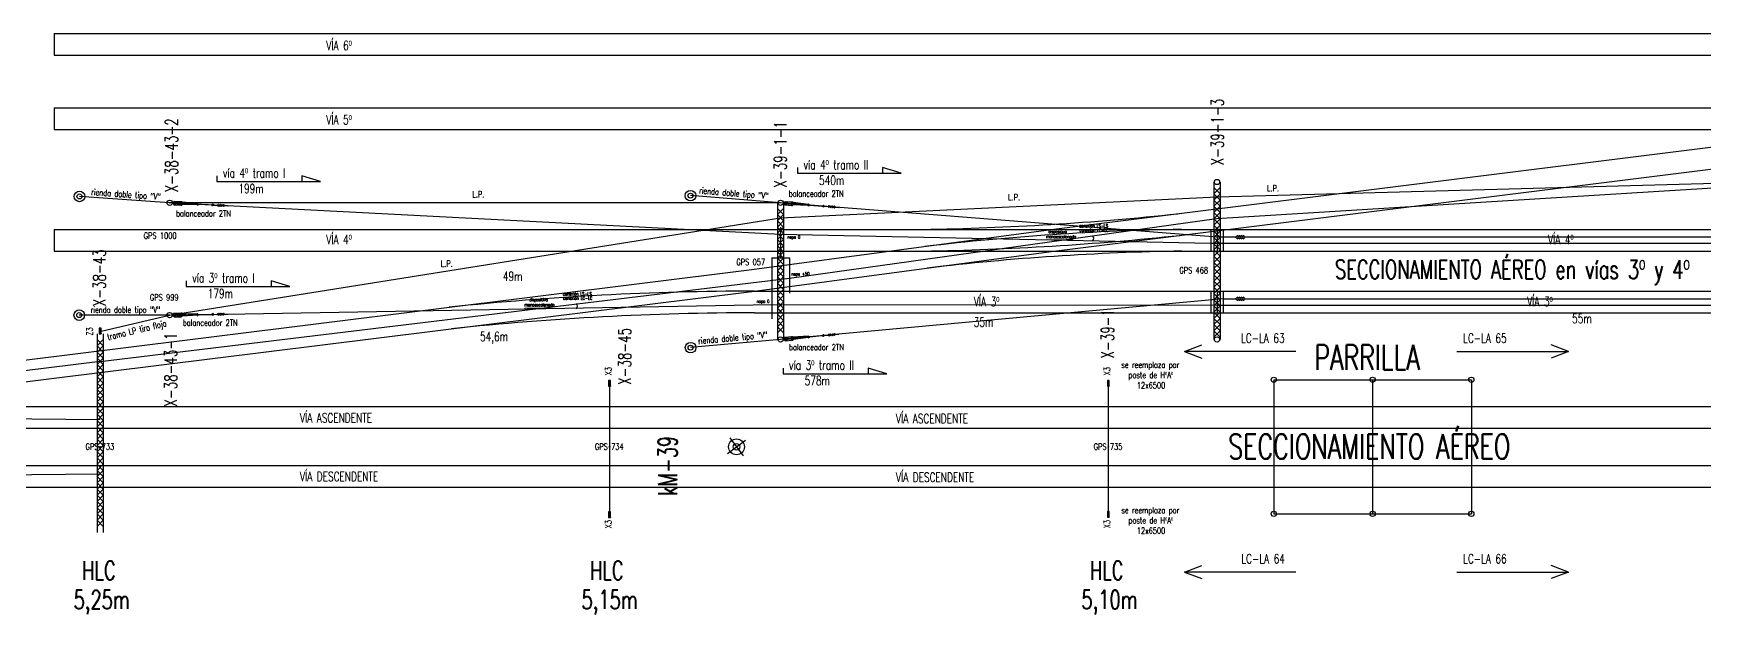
# Model space of a CAD drawing. Header units: millimetres. Extents: x 177 to 1227, y 1625 to 1695.
# Drawn here: x 396 to 529.9, y 1635.1 to 1681.7 of the extents above; entities that cross this region are included whole.
import ezdxf

# ---------------------------------------------------------------- set-up
doc = ezdxf.new("R2010")
doc.units = ezdxf.units.MM
doc.layers.add('02 L d C', color=7, linetype='Continuous', lineweight=5)
doc.layers.add('Textos catenaria', color=7, linetype='Continuous')
doc.styles.add('SIMPLEX', font='simplex.shx', dxfattribs={"width": 0.75})
doc.linetypes.add('ZIGZAG', pattern='A,0.00254,-5.08,[131,ltypeshp.shx,S=5.08,R=0,X=-5.08,Y=0],-10.16,[131,ltypeshp.shx,S=5.08,R=180,X=5.08,Y=0],-5.08', length=20.32254)

# ---------------------------------------------------------------- blocks, each defined once
blk = doc.blocks.new('mojón kilométrico')
for p, q in [((-0.91, 0), (0.91, 0)), ((0, 0.91), (0, -0.91))]:
    blk.add_line(p, q)
for radius in [0.639, 0.269]:
    blk.add_circle((0, 0), radius)
blk = doc.blocks.new('balanceador de contrapesos')
at = {"color": 3}
for p, q in [((0.21, 0), (0.23, 0)), ((0.26, 0.03), (0.23, 0)), ((0.23, 0), (0.26, -0.03)), ((0.26, 0.05), (0.26, -0.05)), ((0.26, 0.05), (0.55, 0.05)), ((0.35, 0.14), (0.28, 0.05)), ((0.31, 0.05), (0.31, -0.05)), ((0.35, 0.14), (0.93, 0.15)), ((0.35, 0.14), (0.35, 0.05)), ((0.35, 0.05), (0.48, 0.13)), ((0.48, 0.13), (0.53, 0.13)), ((0.55, 0.05), (0.55, -0.05)), ((0.6, 0.04), (0.6, -0.04)), ((0.6, 0.04), (1.26, 0.04)), ((0.6, 0), (1.26, 0)), ((0.86, 0.11), (0.86, 0.04)), ((0.86, 0.11), (1, 0.11)), ((0.86, 0.1), (1, 0.06)), ((0.93, 0.19), (0.93, -0.19)), ((1, 0.11), (1, 0.04)), ((2.23, 0.05), (1, 0.09)), ((1.26, 0.04), (1.26, -0.04)), ((2.21, 0.04), (2.21, -0.04)), ((2.25, 0.04), (2.25, -0.04)), ((2.25, 0.02), (2.36, 0.02)), ((2.32, 0.02), (2.36, 0.02)), ((2.32, 0.02), (2.32, -0.02)), ((2.34, 0), (3.35, 0)), ((2.35, 0.03), (2.35, -0.03)), ((2.36, 0.02), (2.36, 0.02)), ((3.35, 0.01), (3.38, 0.01)), ((3.4, 0.03), (3.43, 0.03)), ((3.48, 0.06), (3.48, -0.06)), ((3.5, 0), (3.48, 0)), ((3.49, 0.01), (3.5, 0.01)), ((3.5, 0.01), (3.5, 0)), ((3.5, 0), (3.8, 0)), ((3.5, -0.01), (3.5, 0)), ((3.79, 0.01), (3.82, 0.01)), ((3.85, 0.03), (3.88, 0.03)), ((3.93, 0.06), (3.93, -0.06)), ((3.94, 0), (3.93, 0)), ((3.94, 0.01), (3.97, 0.01)), ((3.99, 0.03), (4.02, 0.03)), ((4.07, 0.06), (4.07, -0.06)), ((4.09, 0), (4.07, 0)), ((4.08, 0.01), (4.12, 0.01)), ((4.14, 0.03), (4.17, 0.03)), ((4.22, 0.06), (4.22, -0.06)), ((4.23, 0), (4.22, 0)), ((4.23, 0.01), (4.26, 0.01)), ((4.28, 0.03), (4.31, 0.03)), ((4.36, 0.06), (4.36, -0.06)), ((4.38, 0), (4.36, 0)), ((4.38, 0.01), (4.38, 0.01)), ((4.38, 0.01), (4.38, -0.01)), ((4.39, 0.01), (4.38, 0.01)), ((4.38, 0), (4.68, 0)), ((4.68, 0.01), (4.68, 0.01)), ((4.68, 0.01), (4.68, -0.01)), ((4.68, 0), (4.7, 0)), ((0.26, -0.05), (0.55, -0.05)), ((0.28, -0.05), (0.35, -0.14)), ((0.35, -0.05), (0.35, -0.14)), ((0.35, -0.05), (0.48, -0.13)), ((0.35, -0.14), (0.93, -0.15)), ((0.48, -0.13), (0.53, -0.13)), ((0.6, -0.04), (1.26, -0.04)), ((0.86, -0.04), (0.86, -0.11)), ((0.86, -0.1), (1, -0.06)), ((0.86, -0.11), (1, -0.11)), ((1, -0.04), (1, -0.11)), ((2.23, -0.05), (1, -0.09)), ((2.25, -0.02), (2.36, -0.02)), ((2.32, -0.02), (2.36, -0.02)), ((2.36, -0.02), (2.36, -0.02)), ((3.35, -0.01), (3.38, -0.01)), ((3.4, -0.03), (3.43, -0.03)), ((3.49, -0.01), (3.5, -0.01)), ((3.79, -0.01), (3.82, -0.01)), ((3.85, -0.03), (3.88, -0.03)), ((3.94, -0.01), (3.97, -0.01)), ((3.99, -0.03), (4.02, -0.03)), ((4.08, -0.01), (4.12, -0.01)), ((4.14, -0.03), (4.17, -0.03)), ((4.23, -0.01), (4.26, -0.01)), ((4.28, -0.03), (4.31, -0.03)), ((4.38, -0.01), (4.38, -0.01)), ((4.39, -0.01), (4.38, -0.01)), ((4.68, -0.01), (4.68, -0.01))]:
    blk.add_line(p, q, dxfattribs=at)
for points in [[(0.48, 0.12), (0.53, 0.12), (0.53, 0.06), (0.48, 0.06)], [(0.48, -0.12), (0.53, -0.12), (0.53, -0.06), (0.48, -0.06)]]:
    blk.add_lwpolyline(points, close=True, dxfattribs=at)
blk.add_circle((0, 0), 0.00196, dxfattribs=at)
for centre, radius, start, end in [((2.23, 0.04), 0.024, 0, 180), ((3.42, 0), 0.038, 114.8234, 176.745), ((3.49, 0), 0.0739, 135.7092, 176.4518), ((3.49, 0), 0.0672, 96.0093, 133.3639), ((3.86, 0), 0.038, 114.8234, 176.745), ((3.94, 0), 0.0739, 135.7092, 176.4518), ((3.93, 0), 0.0672, 96.0093, 133.3639), ((4.01, 0), 0.038, 114.8234, 176.745), ((4.09, 0), 0.0739, 135.7092, 176.4518), ((4.08, 0), 0.0672, 96.0093, 133.3639), ((4.15, 0), 0.038, 114.8234, 176.745), ((4.23, 0), 0.0739, 135.7092, 176.4518), ((4.23, 0), 0.0672, 96.0093, 133.3639), ((4.3, 0), 0.038, 114.8234, 176.745), ((4.38, 0), 0.0739, 135.7092, 176.4518), ((4.37, 0), 0.0672, 96.0093, 133.3639), ((2.23, -0.04), 0.024, 180, 0), ((3.42, 0), 0.038, 183.255, 245.1766), ((3.49, 0), 0.0739, 183.5482, 224.2908), ((3.49, 0), 0.0672, 226.6361, 263.9907), ((3.86, 0), 0.038, 183.255, 245.1766), ((3.94, 0), 0.0739, 183.5482, 224.2908), ((3.93, 0), 0.0672, 226.6361, 263.9907), ((4.01, 0), 0.038, 183.255, 245.1766), ((4.09, 0), 0.0739, 183.5482, 224.2908), ((4.08, 0), 0.0672, 226.6361, 263.9907), ((4.15, 0), 0.038, 183.255, 245.1766), ((4.23, 0), 0.0739, 183.5482, 224.2908), ((4.23, 0), 0.0672, 226.6361, 263.9907), ((4.3, 0), 0.038, 183.255, 245.1766), ((4.38, 0), 0.0739, 183.5482, 224.2908), ((4.37, 0), 0.0672, 226.6361, 263.9907)]:
    blk.add_arc(centre, radius, start, end, dxfattribs=at)
blk = doc.blocks.new('biescalonado')
at = {"color": 4}
for p, q in [((0.03, 0.04), (0, 0)), ((1.7, -1.06), (1.67, -1.1))]:
    blk.add_line(p, q, dxfattribs=at)
at = {"color": 4, "const_width": 0.0125}
for points in [[(-0.01, 0, 1), (0.01, 0, 1)], [(1.66, -1.1, 1), (1.67, -1.1, 1)]]:
    blk.add_lwpolyline(points, format="xyb", close=True, dxfattribs=at)
at = {"layer": '02 L d C', "color": 4}
blk.add_line((0.03, 0.04), (1.7, -1.06), dxfattribs=at)

msp = doc.modelspace()

# ---------------------------------------------------------------- hatches: boundary and pattern name
for points in [[(401.256, 1657.611), (401.396, 1657.611), (401.396, 1658.071), (401.256, 1658.071)], [(442.106, 1653.42), (442.246, 1653.42), (442.246, 1653.88), (442.106, 1653.88)], [(482.106, 1653.42), (482.246, 1653.42), (482.246, 1653.88), (482.106, 1653.88)], [(442.106, 1642.88), (442.246, 1642.88), (442.246, 1643.34), (442.106, 1643.34)], [(482.106, 1642.89), (482.246, 1642.89), (482.246, 1643.35), (482.106, 1643.35)]]:
    msp.add_hatch(color=256).paths.add_polyline_path(points)

# ---------------------------------------------------------------- linework, layer by layer
at = {"color": 8}
for p, q in [((397.637, 1681.74), (397.637, 1680)), ((397.637, 1681.74), (1092.606, 1681.74)), ((397.637, 1680), (1092.606, 1680)), ((397.637, 1675.77), (1092.606, 1675.77)), ((397.637, 1675.77), (397.637, 1674.03)), ((397.637, 1674.03), (1092.606, 1674.03)), ((397.637, 1666), (1071.484, 1666)), ((397.637, 1666), (397.637, 1664.26)), ((397.637, 1664.26), (1071.484, 1664.26)), ((453.816, 1661.05), (1045.484, 1661.05)), ((453.816, 1659.31), (1045.484, 1659.31)), ((442.176, 1653.42), (442.176, 1643.34)), ((482.176, 1653.42), (482.176, 1643.35)), ((177.441, 1651.79), (1227.107, 1651.79)), ((177.441, 1650.05), (1227.107, 1650.05)), ((177.441, 1647.05), (1227.107, 1647.05)), ((177.441, 1645.31), (1227.107, 1645.31))]:
    msp.add_line(p, q, dxfattribs=at)
for p, q in [((477.6, 1665.987), (555.7, 1675.757)), ((477.816, 1664.26), (555.916, 1674.03)), ((457.25, 1670.962), (457.25, 1670.507)), ((457.25, 1670.507), (465.574, 1670.507)), ((465.574, 1670.507), (464.066, 1670.962)), ((464.066, 1670.962), (464.066, 1670.507)), ((410.681, 1670.294), (410.681, 1669.84)), ((410.681, 1669.84), (419.004, 1669.84)), ((419.004, 1669.84), (417.497, 1670.294)), ((417.497, 1670.294), (417.497, 1669.84)), ((406.898, 1668.14), (399.666, 1668.649)), ((455.898, 1668.14), (448.67, 1668.713)), ((453.586, 1662.775), (477.586, 1665.985)), ((478.302, 1665.179), (478.301, 1665.129)), ((490.398, 1666), (490.398, 1664.26)), ((490.898, 1666), (490.898, 1664.26)), ((491.398, 1666), (491.398, 1664.26)), ((453.816, 1661.05), (477.816, 1664.26)), ((379.202, 1653.517), (453.602, 1662.777)), ((379.416, 1651.79), (453.816, 1661.05)), ((408.222, 1661.868), (408.222, 1661.414)), ((408.222, 1661.414), (416.546, 1661.414)), ((416.546, 1661.414), (415.038, 1661.868)), ((415.038, 1661.868), (415.038, 1661.414)), ((490.398, 1661.05), (490.398, 1659.31)), ((490.898, 1661.05), (490.898, 1659.31)), ((491.398, 1661.05), (491.398, 1659.31)), ((436.375, 1659.695), (436.376, 1659.645)), ((406.898, 1659.121), (399.648, 1659.121)), ((401.256, 1658.071), (401.256, 1657.611)), ((401.396, 1658.071), (401.256, 1658.071)), ((401.256, 1658.071), (401.396, 1657.611)), ((401.256, 1657.611), (401.396, 1657.611)), ((401.396, 1657.611), (401.396, 1658.071)), ((455.898, 1657.17), (448.678, 1656.51)), ((456.095, 1654.875), (456.095, 1654.421)), ((456.095, 1654.421), (464.418, 1654.421)), ((464.418, 1654.421), (462.911, 1654.875)), ((462.911, 1654.875), (462.911, 1654.421)), ((442.106, 1653.88), (442.106, 1653.42)), ((442.246, 1653.88), (442.106, 1653.88)), ((442.106, 1653.88), (442.246, 1653.42)), ((442.106, 1653.42), (442.246, 1653.42)), ((442.246, 1653.42), (442.246, 1653.88)), ((482.106, 1653.88), (482.106, 1653.42)), ((482.246, 1653.88), (482.106, 1653.88)), ((482.106, 1653.88), (482.246, 1653.42)), ((482.106, 1653.42), (482.246, 1653.42)), ((482.246, 1653.42), (482.246, 1653.88)), ((442.106, 1643.34), (442.106, 1642.88)), ((442.246, 1643.34), (442.106, 1643.34)), ((442.106, 1643.34), (442.246, 1642.88)), ((442.106, 1642.88), (442.246, 1642.88)), ((442.246, 1642.88), (442.246, 1643.34)), ((482.106, 1643.35), (482.106, 1642.89)), ((482.246, 1643.35), (482.106, 1643.35)), ((482.106, 1643.35), (482.246, 1642.89)), ((482.106, 1642.89), (482.246, 1642.89)), ((482.246, 1642.89), (482.246, 1643.35))]:
    msp.add_line(p, q)
at = {"color": 4}
for p, q in [((490.653, 1669.807), (490.653, 1657.17)), ((491.143, 1669.357), (490.653, 1668.857)), ((490.653, 1669.357), (491.143, 1668.857)), ((491.143, 1669.807), (491.143, 1657.17)), ((455.653, 1668.14), (455.653, 1657.17)), ((456.143, 1668.14), (456.143, 1657.17)), ((491.143, 1668.857), (490.653, 1668.357)), ((490.653, 1668.857), (491.143, 1668.357)), ((491.143, 1668.357), (490.653, 1667.857)), ((490.653, 1668.357), (491.143, 1667.857)), ((491.143, 1667.857), (490.653, 1667.357)), ((490.653, 1667.857), (491.143, 1667.357)), ((456.143, 1667.69), (455.653, 1667.19)), ((455.653, 1667.69), (456.143, 1667.19)), ((456.143, 1667.19), (455.653, 1666.69)), ((455.653, 1667.19), (456.143, 1666.69)), ((456.143, 1666.69), (455.653, 1666.19)), ((455.653, 1666.69), (456.143, 1666.19)), ((491.143, 1667.357), (490.653, 1666.857)), ((490.653, 1667.357), (491.143, 1666.857)), ((491.143, 1666.857), (490.653, 1666.357)), ((490.653, 1666.857), (491.143, 1666.357)), ((456.143, 1666.19), (455.653, 1665.69)), ((455.653, 1666.19), (456.143, 1665.69)), ((456.143, 1665.69), (455.653, 1665.19)), ((455.653, 1665.69), (456.143, 1665.19)), ((456.143, 1665.19), (455.653, 1664.69)), ((455.653, 1665.19), (456.143, 1664.69)), ((491.143, 1666.357), (490.653, 1665.857)), ((490.653, 1666.357), (491.143, 1665.857)), ((491.143, 1665.857), (490.653, 1665.357)), ((490.653, 1665.857), (491.143, 1665.357)), ((491.143, 1665.357), (490.653, 1664.857)), ((490.653, 1665.357), (491.143, 1664.857)), ((456.143, 1664.69), (455.653, 1664.19)), ((455.653, 1664.69), (456.143, 1664.19)), ((456.143, 1664.19), (455.653, 1663.69)), ((455.653, 1664.19), (456.143, 1663.69)), ((456.143, 1663.69), (455.653, 1663.19)), ((455.653, 1663.69), (456.143, 1663.19)), ((491.143, 1664.857), (490.653, 1664.357)), ((490.653, 1664.857), (491.143, 1664.357)), ((491.143, 1664.357), (490.653, 1663.857)), ((490.653, 1664.357), (491.143, 1663.857)), ((491.143, 1663.857), (490.653, 1663.357)), ((490.653, 1663.857), (491.143, 1663.357)), ((456.143, 1663.19), (455.653, 1662.69)), ((455.653, 1663.19), (456.143, 1662.69)), ((456.143, 1662.69), (455.653, 1662.19)), ((455.653, 1662.69), (456.143, 1662.19)), ((491.143, 1663.357), (490.653, 1662.857)), ((490.653, 1663.357), (491.143, 1662.857)), ((491.143, 1662.857), (490.653, 1662.357)), ((490.653, 1662.857), (491.143, 1662.357)), ((491.143, 1662.357), (490.653, 1661.857)), ((490.653, 1662.357), (491.143, 1661.857)), ((456.143, 1662.19), (455.653, 1661.69)), ((455.653, 1662.19), (456.143, 1661.69)), ((456.143, 1661.69), (455.653, 1661.19)), ((455.653, 1661.69), (456.143, 1661.19)), ((456.143, 1661.19), (455.653, 1660.69)), ((455.653, 1661.19), (456.143, 1660.69)), ((491.143, 1661.857), (490.653, 1661.357)), ((490.653, 1661.857), (491.143, 1661.357)), ((491.143, 1661.357), (490.653, 1660.857)), ((490.653, 1661.357), (491.143, 1660.857)), ((456.143, 1660.69), (455.653, 1660.19)), ((455.653, 1660.69), (456.143, 1660.19)), ((456.143, 1660.19), (455.653, 1659.69)), ((455.653, 1660.19), (456.143, 1659.69)), ((456.143, 1659.69), (455.653, 1659.19)), ((455.653, 1659.69), (456.143, 1659.19)), ((491.143, 1660.857), (490.653, 1660.357)), ((490.653, 1660.857), (491.143, 1660.357)), ((491.143, 1660.357), (490.653, 1659.857)), ((490.653, 1660.357), (491.143, 1659.857)), ((491.143, 1659.857), (490.653, 1659.357)), ((490.653, 1659.857), (491.143, 1659.357)), ((456.143, 1659.19), (455.653, 1658.69)), ((455.653, 1659.19), (456.143, 1658.69)), ((456.143, 1658.69), (455.653, 1658.19)), ((455.653, 1658.69), (456.143, 1658.19)), ((491.143, 1659.357), (490.653, 1658.857)), ((490.653, 1659.357), (491.143, 1658.857)), ((491.143, 1658.857), (490.653, 1658.357)), ((490.653, 1658.857), (491.143, 1658.357)), ((491.143, 1658.357), (490.653, 1657.857)), ((490.653, 1658.357), (491.143, 1657.857)), ((401.081, 1657.611), (401.081, 1641.659)), ((401.571, 1657.161), (401.081, 1656.661)), ((401.081, 1657.161), (401.571, 1656.661)), ((401.571, 1657.611), (401.571, 1641.659)), ((456.143, 1658.19), (455.653, 1657.69)), ((455.653, 1658.19), (456.143, 1657.69)), ((491.143, 1657.857), (490.653, 1657.357)), ((490.653, 1657.857), (491.143, 1657.357)), ((401.571, 1656.661), (401.081, 1656.161)), ((401.081, 1656.661), (401.571, 1656.161)), ((401.571, 1656.161), (401.081, 1655.661)), ((401.081, 1656.161), (401.571, 1655.661)), ((401.571, 1655.661), (401.081, 1655.161)), ((401.081, 1655.661), (401.571, 1655.161)), ((401.571, 1655.161), (401.081, 1654.661)), ((401.081, 1655.161), (401.571, 1654.661)), ((401.571, 1654.661), (401.081, 1654.161)), ((401.081, 1654.661), (401.571, 1654.161)), ((401.571, 1654.161), (401.081, 1653.661)), ((401.081, 1654.161), (401.571, 1653.661)), ((401.571, 1653.661), (401.081, 1653.161)), ((401.081, 1653.661), (401.571, 1653.161)), ((401.571, 1653.161), (401.081, 1652.661)), ((401.081, 1653.161), (401.571, 1652.661)), ((401.571, 1652.661), (401.081, 1652.161)), ((401.081, 1652.661), (401.571, 1652.161)), ((401.571, 1652.161), (401.081, 1651.661)), ((401.081, 1652.161), (401.571, 1651.661)), ((401.571, 1651.661), (401.081, 1651.161)), ((401.081, 1651.661), (401.571, 1651.161)), ((401.571, 1651.161), (401.081, 1650.661)), ((401.081, 1651.161), (401.571, 1650.661)), ((401.571, 1650.661), (401.081, 1650.161)), ((401.081, 1650.661), (401.571, 1650.161)), ((401.571, 1650.161), (401.081, 1649.661)), ((401.081, 1650.161), (401.571, 1649.661)), ((401.571, 1649.661), (401.081, 1649.161)), ((401.081, 1649.661), (401.571, 1649.161)), ((401.571, 1649.161), (401.081, 1648.661)), ((401.081, 1649.161), (401.571, 1648.661)), ((401.571, 1648.661), (401.081, 1648.161)), ((401.081, 1648.661), (401.571, 1648.161)), ((401.571, 1648.161), (401.081, 1647.661)), ((401.081, 1648.161), (401.571, 1647.661)), ((401.571, 1647.661), (401.081, 1647.161)), ((401.081, 1647.661), (401.571, 1647.161)), ((401.571, 1647.161), (401.081, 1646.661)), ((401.081, 1647.161), (401.571, 1646.661)), ((401.571, 1646.661), (401.081, 1646.161)), ((401.081, 1646.661), (401.571, 1646.161)), ((401.571, 1646.161), (401.081, 1645.661)), ((401.081, 1646.161), (401.571, 1645.661)), ((401.571, 1645.661), (401.081, 1645.161)), ((401.081, 1645.661), (401.571, 1645.161)), ((401.571, 1645.161), (401.081, 1644.661)), ((401.081, 1645.161), (401.571, 1644.661)), ((401.571, 1644.661), (401.081, 1644.161)), ((401.081, 1644.661), (401.571, 1644.161)), ((401.571, 1644.161), (401.081, 1643.661)), ((401.081, 1644.161), (401.571, 1643.661)), ((401.571, 1643.661), (401.081, 1643.161)), ((401.081, 1643.661), (401.571, 1643.161)), ((401.571, 1643.161), (401.081, 1642.661)), ((401.081, 1643.161), (401.571, 1642.661)), ((401.571, 1642.661), (401.081, 1642.161)), ((401.081, 1642.661), (401.571, 1642.161))]:
    msp.add_line(p, q, dxfattribs=at)
at = {"color": 6}
for p, q in [((490.859, 1666.883), (536.045, 1669.684)), ((456.598, 1662.098), (490.859, 1666.883)), ((401.326, 1655.394), (456.598, 1662.098)), ((488.291, 1656.202), (489.668, 1656.727)), ((497.23, 1656.202), (488.291, 1656.202)), ((488.291, 1656.202), (489.668, 1655.677)), ((510.137, 1656.202), (519.076, 1656.202)), ((519.076, 1656.202), (517.699, 1656.727)), ((519.076, 1656.202), (517.699, 1655.677)), ((401.326, 1655.394), (358.916, 1650.164)), ((488.291, 1638.493), (489.668, 1639.018)), ((497.23, 1638.493), (488.291, 1638.493)), ((488.291, 1638.493), (489.668, 1637.968)), ((510.137, 1638.493), (519.076, 1638.493)), ((519.076, 1638.493), (517.699, 1639.018)), ((519.076, 1638.493), (517.699, 1637.968))]:
    msp.add_line(p, q, dxfattribs=at)
at = {"color": 11, "linetype": 'ZIGZAG', "ltscale": 0.02}
for p, q in [((490.898, 1668.607), (540.731, 1669.974)), ((455.898, 1668.14), (406.898, 1668.14)), ((455.898, 1666.94), (490.898, 1668.607)), ((406.898, 1659.121), (455.898, 1666.94)), ((401.396, 1657.841), (406.898, 1659.121))]:
    msp.add_line(p, q, dxfattribs=at)
at = {"color": 3}
for p, q in [((455.898, 1665.589), (406.898, 1668.14)), ((490.898, 1665.38), (455.898, 1668.14)), ((490.398, 1664.88), (455.898, 1665.589)), ((492.398, 1665.38), (490.898, 1665.38)), ((545.898, 1665.38), (493.038, 1665.38)), ((543.758, 1664.88), (490.398, 1664.88))]:
    msp.add_line(p, q, dxfattribs=at)
at = {"color": 5}
for p, q in [((455.898, 1666.18), (455.898, 1663.71)), ((455.198, 1663.71), (455.198, 1658.83)), ((455.198, 1663.71), (456.598, 1663.71)), ((456.598, 1663.71), (456.598, 1660.89)), ((495.456, 1653.93), (495.456, 1643.17)), ((495.456, 1653.93), (511.296, 1653.93)), ((503.376, 1653.93), (503.376, 1643.17)), ((511.296, 1653.93), (511.296, 1643.17)), ((495.456, 1643.17), (511.296, 1643.17))]:
    msp.add_line(p, q, dxfattribs=at)
at = {"color": 1}
for p, q in [((492.558, 1665.508), (492.398, 1665.38)), ((492.398, 1665.38), (492.558, 1665.253)), ((492.558, 1665.508), (492.558, 1665.253)), ((492.718, 1665.508), (492.558, 1665.38)), ((492.558, 1665.38), (492.718, 1665.253)), ((492.718, 1665.508), (492.718, 1665.253)), ((492.878, 1665.508), (492.718, 1665.38)), ((492.718, 1665.38), (492.878, 1665.253)), ((492.878, 1665.508), (492.878, 1665.253)), ((493.038, 1665.508), (492.878, 1665.38)), ((492.878, 1665.38), (493.038, 1665.253)), ((493.038, 1665.508), (493.038, 1665.253)), ((492.558, 1660.558), (492.398, 1660.43)), ((492.398, 1660.43), (492.558, 1660.303)), ((492.558, 1660.558), (492.558, 1660.303)), ((492.718, 1660.558), (492.558, 1660.43)), ((492.558, 1660.43), (492.718, 1660.303)), ((492.718, 1660.558), (492.718, 1660.303)), ((492.878, 1660.558), (492.718, 1660.43)), ((492.718, 1660.43), (492.878, 1660.303)), ((492.878, 1660.558), (492.878, 1660.303)), ((493.038, 1660.558), (492.878, 1660.43)), ((492.878, 1660.43), (493.038, 1660.303)), ((493.038, 1660.558), (493.038, 1660.303)), ((401.326, 1650.72), (357.516, 1651.121)), ((358.216, 1645.98), (401.326, 1646.38))]:
    msp.add_line(p, q, dxfattribs=at)
at = {"color": 140}
for p, q in [((406.898, 1659.121), (455.198, 1659.98)), ((455.198, 1659.98), (490.898, 1659.93)), ((491.398, 1660.43), (455.898, 1657.17)), ((490.898, 1659.93), (543.758, 1659.93)), ((491.398, 1660.43), (492.398, 1660.43)), ((493.038, 1660.43), (545.898, 1660.43))]:
    msp.add_line(p, q, dxfattribs=at)
at = {"const_width": 0.05}
for points in [[(480.906, 1665.475, 1), (480.956, 1665.47, 1)], [(480.913, 1665.121, 1), (480.963, 1665.116, 1)], [(439.495, 1660.02, 1), (439.545, 1660.016, 1)], [(439.502, 1659.666, 1), (439.551, 1659.662, 1)]]:
    msp.add_lwpolyline(points, format="xyb", close=True, dxfattribs=at)
for centre, radius in [((399.666, 1668.649), 0.425), ((448.67, 1668.713), 0.425), ((490.898, 1669.807), 0.21), ((399.666, 1668.649), 0.2), ((406.898, 1668.14), 0.21), ((448.67, 1668.713), 0.2), ((455.898, 1668.14), 0.21), ((399.648, 1659.121), 0.425), ((399.648, 1659.121), 0.2), ((406.898, 1659.121), 0.21), ((455.898, 1657.17), 0.21), ((490.898, 1657.17), 0.21), ((490.898, 1657.17), 0.21), ((448.678, 1656.51), 0.425), ((448.678, 1656.51), 0.2), ((495.456, 1653.93), 0.21), ((503.376, 1653.93), 0.21), ((511.296, 1653.93), 0.21), ((401.326, 1648.55), 0.0293), ((442.176, 1648.55), 0.0293), ((482.176, 1648.55), 0.0293), ((495.456, 1643.17), 0.21), ((503.376, 1643.17), 0.21), ((511.296, 1643.17), 0.21)]:
    msp.add_circle(centre, radius)
at = {"color": 8}
for centre, radius, start, end in [((463.175, 1900.099), 234.136, 271.01835, 276.02659), ((463.175, 1900.099), 235.876, 271.01835, 276.02659), ((491.198, 1463.278), 202.747, 90.89254, 96.72555), ((491.198, 1463.278), 201.007, 90.89254, 96.72555), ((454.11, 1423.295), 237.756, 90.07127, 95.98429), ((454.11, 1423.295), 236.016, 90.07127, 95.98429)]:
    msp.add_arc(centre, radius, start, end, dxfattribs=at)
for centre in [(480.766, 1665.292), (439.354, 1659.838)]:
    msp.add_arc(centre, 0.245, 314.71928, 47.36844)

# ---------------------------------------------------------------- block references
for name, p, rotation in [('balanceador de contrapesos', (406.898, 1668.14), 357.0198061887313), ('balanceador de contrapesos', (455.898, 1668.14), 355.4911491017934), ('biescalonado', (477.303, 1665.15), 32.21341085177488), ('biescalonado', (435.377, 1659.628), 34.41038834147648), ('balanceador de contrapesos', (406.898, 1659.121), 1.019667597802598), ('balanceador de contrapesos', (455.898, 1657.17), 5.246812275464912), ('mojón kilométrico', (452.359, 1648.55), 36.68956966748796)]:
    msp.add_blockref(name, p, dxfattribs=dict(rotation=rotation))

# ---------------------------------------------------------------- texts
at = {"layer": 'Textos catenaria', "style": 'SIMPLEX', "width": 0.7}
for s, height, p in [('VÍA 6º', 0.75, (419.457, 1680.392)), ('VÍA 5º', 0.75, (419.457, 1674.432)), ('L.P.', 0.5, (431.171, 1668.569)), ('balanceador 2TN', 0.5, (456.55, 1668.62)), ('L.P.', 0.5, (494.903, 1669.062)), ('L.P.', 0.5, (474.147, 1668.338)), ('balanceador 2TN', 0.5, (407.412, 1667.033)), ('conexión LS-LS', 0.25, (479.844, 1666.166)), ('GPS 1000', 0.5, (404.817, 1665.248)), ('VÍA 4º', 0.75, (419.457, 1664.821)), ('monoescalonado', 0.25, (477.188, 1665.299)), ('dispositivo', 0.25, (477.37, 1665.706)), ('conexión LC-LC', 0.25, (479.869, 1665.812)), ('VÍA 4º', 0.75, (517.447, 1664.821)), ('SECCIONAMIENTO AÉREO en vías 3º y 4º', 1.5, (500.358, 1662.045)), ('L.P.', 0.5, (428.64, 1663.007)), ('49m', 0.75, (433.625, 1661.865)), ('GPS 057', 0.5, (452.352, 1663.133)), ('GPS 468', 0.5, (487.88, 1662.474)), ('rienda doble tipo "V"', 0.5, (400.565, 1659.302)), ('GPS 999', 0.5, (405.31, 1660.292)), ('monoescalonado', 0.25, (435.359, 1659.825)), ('dispositivo', 0.25, (435.745, 1660.232)), ('conexión LS-LS', 0.25, (438.433, 1660.711)), ('conexión LC-LC', 0.25, (438.458, 1660.358)), ('VÍA 3º', 0.75, (471.393, 1659.829)), ('VÍA 3º', 0.75, (515.771, 1659.829)), ('balanceador 2TN', 0.5, (407.957, 1658.261)), ('35m', 0.75, (471.393, 1658.188)), ('55m', 0.75, (519.381, 1658.478)), ('54,6m', 0.75, (431.792, 1657.034)), ('balanceador 2TN', 0.5, (456.569, 1656.299)), ('PARRILLA', 2, (498.708, 1654.728)), ('VÍA ASCENDENTE', 0.75, (417.348, 1650.5)), ('VÍA ASCENDENTE', 0.75, (465.148, 1650.442)), ('SECCIONAMIENTO AÉREO', 2, (491.801, 1647.577)), ('GPS 733', 0.5, (400.156, 1648.32)), ('GPS 734', 0.5, (441.006, 1648.32)), ('GPS 735', 0.5, (481.006, 1648.32)), ('VÍA DESCENDENTE', 0.75, (417.348, 1645.792)), ('VÍA DESCENDENTE', 0.75, (465.148, 1645.734))]:
    msp.add_text(s, height=height, dxfattribs=at).set_placement(p)
at = {"layer": 'Textos catenaria', "style": 'SIMPLEX'}
for s, height, rotation, width, p in [('X-39-1-3', 1, 90, 0.7, (491.427, 1671.148)), ('X-38-43-2', 1, 90, 0.7, (407.545, 1668.98)), ('X-39-1-1', 1, 90, 0.7, (456.37, 1669.368)), ('vía 4º tramo I', 0.75, 359.92822, 0.7, (411.162, 1670.158)), ('vía 4º tramo II', 0.75, 359.92822, 0.7, (457.732, 1670.825)), ('rienda doble tipo "V"', 0.5, 355.97938, 0.7, (400.594, 1668.765)), ('199m', 0.75, 359.92822, 0.7, (412.415, 1668.909)), ('rienda doble tipo "V"', 0.5, 355.47061, 0.7, (449.342, 1668.885)), ('540m', 0.75, 359.92822, 0.7, (458.984, 1669.576)), ('X-38-43', 1, 90, 0.7, (401.765, 1659.84)), ('vía 3º tramo I', 0.75, 359.92822, 0.7, (408.704, 1661.731)), ('179m', 0.75, 359.92822, 0.7, (409.956, 1660.482)), ('tramo LP tiro flojo', 0.5, 13.51877, 0.65, (401.958, 1657.107)), ('X-39-1', 1, 90, 0.7, (482.615, 1655.649)), ('Z3', 0.5, 90, 0.7, (400.731, 1657.478)), ('X-38-43-1', 1, 90, 0.7, (407.482, 1651.789)), ('X-38-45', 1, 90, 0.7, (443.897, 1653.536)), ('rienda doble tipo "V"', 0.5, 5.22627, 0.7, (449.311, 1656.794)), ('X3', 0.5, 90, 0.7, (442.323, 1654.286)), ('vía 3º tramo II', 0.75, 359.92822, 0.7, (456.576, 1654.739)), ('X3', 0.5, 90, 0.7, (482.323, 1654.286)), ('578m', 0.75, 359.92822, 0.7, (457.829, 1653.489)), ('kM-39', 1.5, 90, 0.7, (447.589, 1644.614)), ('X3', 0.5, 90, 0.7, (442.323, 1642.007)), ('X3', 0.5, 90, 0.7, (482.323, 1642.017))]:
    msp.add_text(s, height=height, rotation=rotation, dxfattribs=dict(at, width=width)).set_placement(p)
at = {"layer": 'Textos catenaria', "color": 2, "style": 'SIMPLEX', "width": 0.7}
for s, p in [('napa 0', (456.441, 1665.261)), ('napa +50', (456.764, 1662.31)), ('napa 0', (453.976, 1660.102))]:
    msp.add_text(s, height=0.25, dxfattribs=at).set_placement(p)
at = {"layer": 'Textos catenaria', "color": 6, "style": 'SIMPLEX', "width": 0.7}
for s, p in [('LC-LA 63', (492.827, 1656.898)), ('LC-LA 65', (510.64, 1656.898)), ('LC-LA 64', (492.852, 1639.19)), ('LC-LA 66', (510.64, 1639.19))]:
    msp.add_text(s, height=0.75, dxfattribs=at).set_placement(p)
at = {"layer": 'Textos catenaria', "color": 7, "style": 'SIMPLEX', "width": 0.7}
for s, p in [('se reemplaza por', (483.225, 1654.885)), ('poste de HºAº', (483.794, 1654.07)), ('12x6500', (484.466, 1653.238)), ('se reemplaza por', (483.225, 1643.213)), ('poste de HºAº', (483.794, 1642.397)), ('12x6500', (484.466, 1641.566))]:
    msp.add_text(s, height=0.5, dxfattribs=at).set_placement(p)
at = {"layer": 'Textos catenaria', "color": 8, "style": 'SIMPLEX', "width": 0.7}
for s, p in [('HLC', (399.872, 1637.876)), ('HLC', (440.606, 1637.876)), ('HLC', (480.698, 1637.876)), ('5,25m', (399.194, 1635.536)), ('5,15m', (439.929, 1635.536)), ('5,10m', (480.02, 1635.536))]:
    msp.add_text(s, height=1.5, dxfattribs=at).set_placement(p)

doc.saveas('drawing.dxf')
